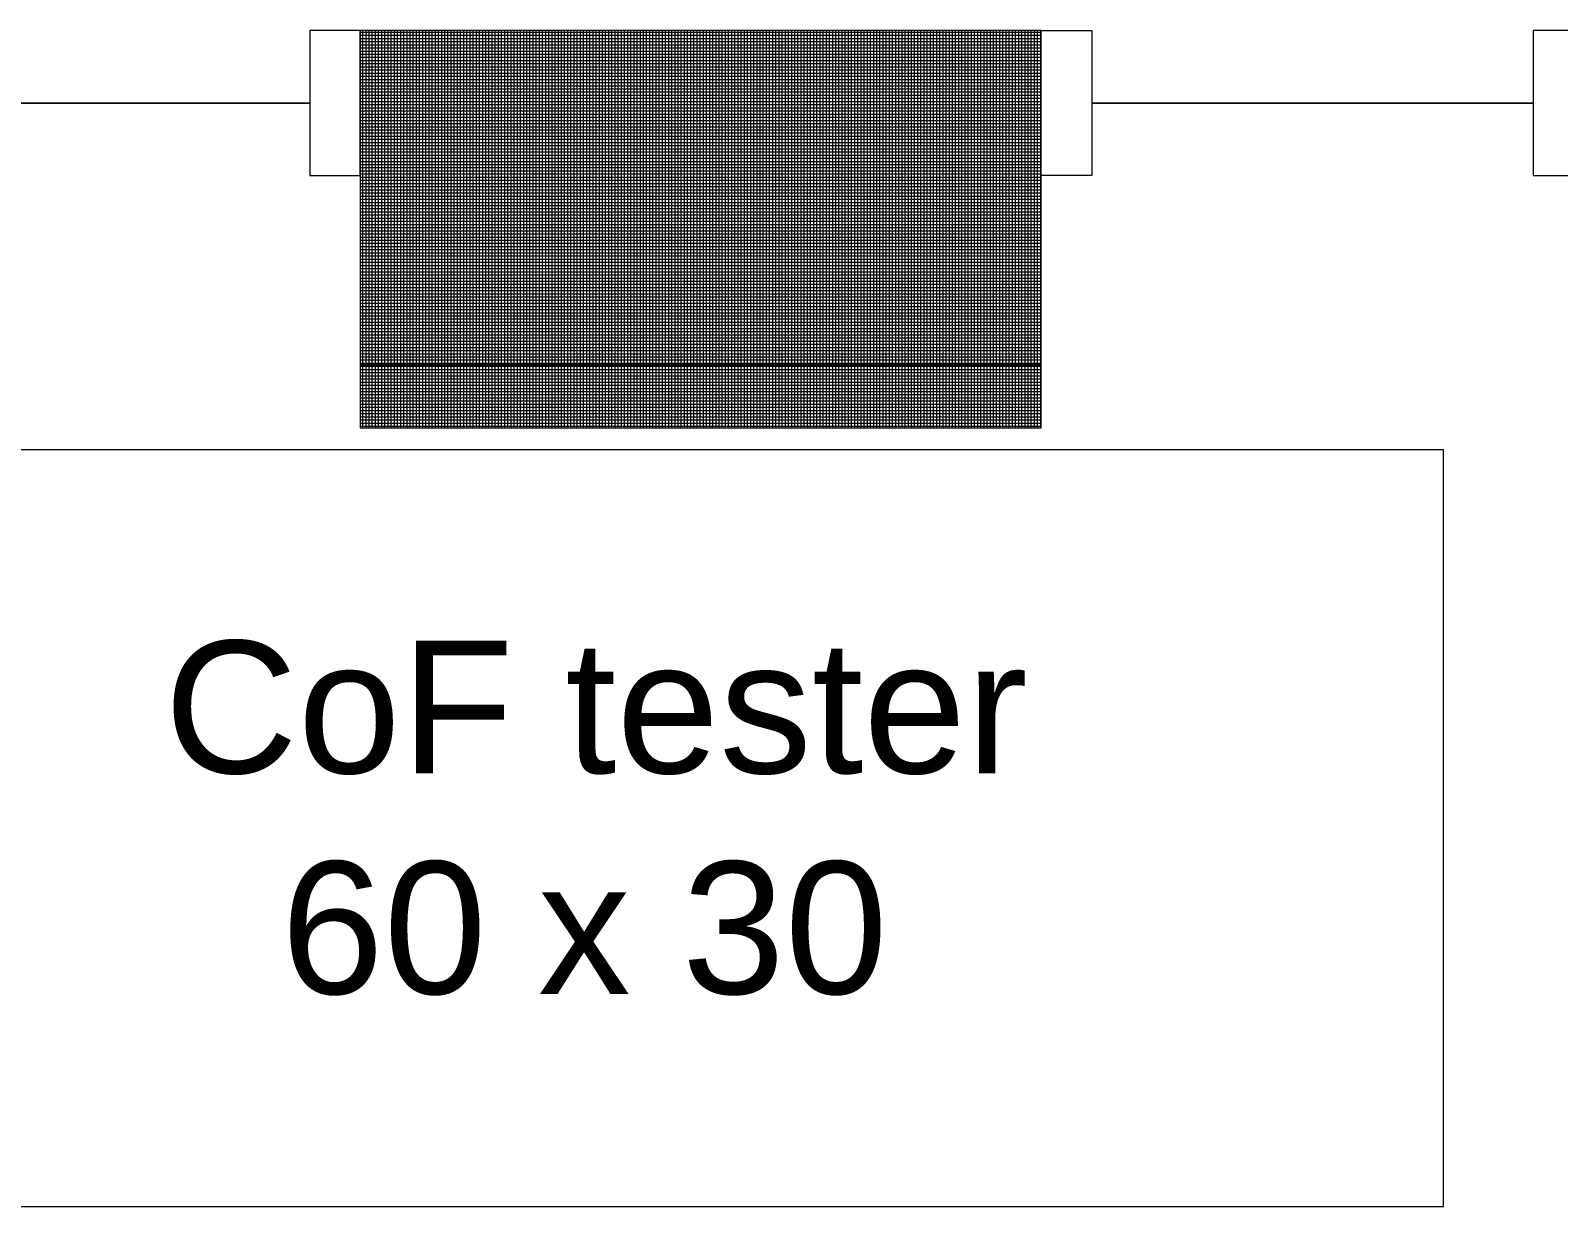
# Model space of a CAD drawing. Header units: inches. Extents: x -675 to 1187, y -924 to 1124.
# Drawn here: x 1023.4 to 1084, y 1077.6 to 1124.2 of the extents above; entities that cross this region are included whole.
import ezdxf

# ---------------------------------------------------------------- set-up
doc = ezdxf.new("R2010")
doc.units = ezdxf.units.IN
doc.header["$MEASUREMENT"] = 0
for name, color, linetype, lineweight in [('A-Furn-Table', 7, 'Continuous', 20), ('A-text', 50, 'Continuous', 9), ('Base_dwg', 8, 'Continuous', 9), ('core and shell', 50, 'Continuous', 9)]:
    doc.layers.add(name, color=color, linetype=linetype, lineweight=lineweight)
doc.styles.add('Arial_2', font='arial.ttf', dxfattribs={"height": 5.25})

# ---------------------------------------------------------------- blocks, each defined once
blk = doc.blocks.new('Base_dwg-531197-Level 1 Copy 1')
at = {"layer": 'A-Furn-Table', "flags": 128}
blk.add_lwpolyline([(2020.235, 2031.533), (2020.235, 2001.533), (2080.235, 2001.533), (2080.235, 2031.533)], close=True, dxfattribs=at)
at = {"layer": 'core and shell'}
for p, q in [((2064.291, 2048.081), (2037.291, 2048.081)), ((2064.291, 2047.956), (2037.291, 2047.956)), ((2064.291, 2047.831), (2037.291, 2047.831)), ((2064.291, 2047.706), (2037.291, 2047.706)), ((2064.291, 2047.581), (2037.291, 2047.581)), ((2064.291, 2047.456), (2037.291, 2047.456)), ((2064.291, 2047.331), (2037.291, 2047.331)), ((2064.291, 2047.206), (2037.291, 2047.206)), ((2064.291, 2047.081), (2037.291, 2047.081)), ((2064.291, 2046.956), (2037.291, 2046.956)), ((2064.291, 2046.831), (2037.291, 2046.831)), ((2064.291, 2046.706), (2037.291, 2046.706)), ((2064.291, 2046.581), (2037.291, 2046.581)), ((2064.291, 2046.456), (2037.291, 2046.456)), ((2064.291, 2046.331), (2037.291, 2046.331)), ((2064.291, 2046.206), (2037.291, 2046.206)), ((2064.291, 2046.081), (2037.291, 2046.081)), ((2064.291, 2045.956), (2037.291, 2045.956)), ((2064.291, 2045.831), (2037.291, 2045.831)), ((2064.291, 2045.706), (2037.291, 2045.706)), ((2064.291, 2045.581), (2037.291, 2045.581)), ((2064.291, 2045.456), (2037.291, 2045.456)), ((2064.291, 2045.331), (2037.291, 2045.331)), ((2064.291, 2045.206), (2037.291, 2045.206)), ((2064.291, 2045.081), (2037.291, 2045.081)), ((2064.291, 2044.956), (2037.291, 2044.956)), ((2064.291, 2044.831), (2037.291, 2044.831)), ((2064.291, 2044.706), (2037.291, 2044.706)), ((2064.291, 2044.581), (2037.291, 2044.581)), ((2064.291, 2044.456), (2037.291, 2044.456)), ((2064.291, 2044.331), (2037.291, 2044.331)), ((2064.291, 2044.206), (2037.291, 2044.206)), ((2064.291, 2044.081), (2037.291, 2044.081)), ((2064.291, 2043.956), (2037.291, 2043.956)), ((2064.291, 2043.831), (2037.291, 2043.831)), ((2064.291, 2043.706), (2037.291, 2043.706)), ((2064.291, 2043.581), (2037.291, 2043.581)), ((2064.291, 2043.456), (2037.291, 2043.456)), ((2064.291, 2043.331), (2037.291, 2043.331)), ((2064.291, 2043.206), (2037.291, 2043.206)), ((2064.291, 2043.081), (2037.291, 2043.081)), ((2064.291, 2042.956), (2037.291, 2042.956)), ((2064.291, 2042.831), (2037.291, 2042.831)), ((2064.291, 2042.706), (2037.291, 2042.706)), ((2064.291, 2042.581), (2037.291, 2042.581)), ((2064.291, 2042.456), (2037.291, 2042.456)), ((2064.291, 2042.331), (2037.291, 2042.331)), ((2064.291, 2042.206), (2037.291, 2042.206)), ((2064.291, 2042.081), (2037.291, 2042.081)), ((2064.291, 2041.956), (2037.291, 2041.956)), ((2064.291, 2041.831), (2037.291, 2041.831)), ((2064.291, 2041.706), (2037.291, 2041.706)), ((2064.291, 2041.581), (2037.291, 2041.581)), ((2064.291, 2041.456), (2037.291, 2041.456)), ((2064.291, 2041.331), (2037.291, 2041.331)), ((2064.291, 2041.206), (2037.291, 2041.206)), ((2064.291, 2041.081), (2037.291, 2041.081)), ((2064.291, 2040.956), (2037.291, 2040.956)), ((2064.291, 2040.831), (2037.291, 2040.831)), ((2064.291, 2040.706), (2037.291, 2040.706)), ((2064.291, 2040.581), (2037.291, 2040.581)), ((2064.291, 2040.456), (2037.291, 2040.456)), ((2064.291, 2040.331), (2037.291, 2040.331)), ((2064.291, 2040.206), (2037.291, 2040.206)), ((2064.291, 2040.081), (2037.291, 2040.081)), ((2064.291, 2039.956), (2037.291, 2039.956)), ((2064.291, 2039.831), (2037.291, 2039.831)), ((2064.291, 2039.706), (2037.291, 2039.706)), ((2064.291, 2039.581), (2037.291, 2039.581)), ((2064.291, 2039.456), (2037.291, 2039.456)), ((2064.291, 2039.331), (2037.291, 2039.331)), ((2064.291, 2039.206), (2037.291, 2039.206)), ((2064.291, 2039.081), (2037.291, 2039.081)), ((2064.291, 2038.956), (2037.291, 2038.956)), ((2064.291, 2038.831), (2037.291, 2038.831)), ((2064.291, 2038.706), (2037.291, 2038.706)), ((2064.291, 2038.581), (2037.291, 2038.581)), ((2064.291, 2038.456), (2037.291, 2038.456)), ((2064.291, 2038.331), (2037.291, 2038.331)), ((2064.291, 2038.206), (2037.291, 2038.206)), ((2064.291, 2038.081), (2037.291, 2038.081)), ((2064.291, 2037.956), (2037.291, 2037.956)), ((2064.291, 2037.831), (2037.291, 2037.831)), ((2064.291, 2037.706), (2037.291, 2037.706)), ((2064.291, 2037.581), (2037.291, 2037.581)), ((2064.291, 2037.456), (2037.291, 2037.456)), ((2064.291, 2037.331), (2037.291, 2037.331)), ((2064.291, 2037.206), (2037.291, 2037.206)), ((2064.291, 2037.081), (2037.291, 2037.081)), ((2064.291, 2036.956), (2037.291, 2036.956)), ((2064.291, 2036.831), (2037.291, 2036.831)), ((2064.291, 2036.706), (2037.291, 2036.706)), ((2064.291, 2036.581), (2037.291, 2036.581)), ((2064.291, 2036.456), (2037.291, 2036.456)), ((2064.291, 2036.331), (2037.291, 2036.331)), ((2064.291, 2036.206), (2037.291, 2036.206)), ((2064.291, 2036.081), (2037.291, 2036.081)), ((2064.291, 2035.956), (2037.291, 2035.956)), ((2064.291, 2035.831), (2037.291, 2035.831)), ((2064.291, 2035.706), (2037.291, 2035.706)), ((2064.291, 2035.581), (2037.291, 2035.581)), ((2064.291, 2035.456), (2037.291, 2035.456)), ((2064.291, 2035.331), (2037.291, 2035.331)), ((2064.291, 2035.206), (2037.291, 2035.206)), ((2064.291, 2035.081), (2037.291, 2035.081)), ((2064.291, 2034.956), (2037.291, 2034.956)), ((2064.291, 2034.831), (2037.291, 2034.831)), ((2064.291, 2034.706), (2037.291, 2034.706)), ((2064.291, 2034.581), (2037.291, 2034.581)), ((2064.291, 2034.456), (2037.291, 2034.456)), ((2064.291, 2034.331), (2037.291, 2034.331)), ((2064.291, 2034.206), (2037.291, 2034.206)), ((2064.291, 2034.081), (2037.291, 2034.081)), ((2064.291, 2033.956), (2037.291, 2033.956)), ((2064.291, 2033.831), (2037.291, 2033.831)), ((2064.291, 2033.706), (2037.291, 2033.706)), ((2064.291, 2033.581), (2037.291, 2033.581)), ((2064.291, 2033.456), (2037.291, 2033.456)), ((2064.291, 2033.331), (2037.291, 2033.331)), ((2064.291, 2033.206), (2037.291, 2033.206)), ((2064.291, 2033.081), (2037.291, 2033.081)), ((2064.291, 2032.956), (2037.291, 2032.956)), ((2064.291, 2032.831), (2037.291, 2032.831)), ((2064.291, 2032.706), (2037.291, 2032.706)), ((2064.291, 2032.581), (2037.291, 2032.581)), ((2064.291, 2032.456), (2037.291, 2032.456))]:
    blk.add_line(p, q, dxfattribs=at)
at = {"layer": 'core and shell', "flags": 128}
for points in [[(2035.291, 2042.405), (2037.291, 2042.405), (2037.291, 2048.155), (2035.291, 2048.155), (2035.291, 2042.405)], [(2064.291, 2034.905), (2064.291, 2048.155), (2037.291, 2048.155), (2037.291, 2034.905), (2064.291, 2034.905)], [(2037.395, 2032.405), (2037.395, 2034.905), (2037.395, 2048.155)], [(2037.52, 2032.405), (2037.52, 2034.905), (2037.52, 2048.155)], [(2037.645, 2032.405), (2037.645, 2034.905), (2037.645, 2048.155)], [(2037.77, 2032.405), (2037.77, 2034.905), (2037.77, 2048.155)], [(2037.895, 2032.405), (2037.895, 2034.905), (2037.895, 2048.155)], [(2038.02, 2032.405), (2038.02, 2034.905), (2038.02, 2048.155)], [(2038.145, 2032.405), (2038.145, 2034.905), (2038.145, 2048.155)], [(2038.27, 2032.405), (2038.27, 2034.905), (2038.27, 2048.155)], [(2038.395, 2032.405), (2038.395, 2034.905), (2038.395, 2048.155)], [(2038.52, 2032.405), (2038.52, 2034.905), (2038.52, 2048.155)], [(2038.645, 2032.405), (2038.645, 2034.905), (2038.645, 2048.155)], [(2038.77, 2032.405), (2038.77, 2034.905), (2038.77, 2048.155)], [(2038.895, 2032.405), (2038.895, 2034.905), (2038.895, 2048.155)], [(2039.02, 2032.405), (2039.02, 2034.905), (2039.02, 2048.155)], [(2039.145, 2032.405), (2039.145, 2034.905), (2039.145, 2048.155)], [(2039.27, 2032.405), (2039.27, 2034.905), (2039.27, 2048.155)], [(2039.395, 2032.405), (2039.395, 2034.905), (2039.395, 2048.155)], [(2039.52, 2032.405), (2039.52, 2034.905), (2039.52, 2048.155)], [(2039.645, 2032.405), (2039.645, 2034.905), (2039.645, 2048.155)], [(2039.77, 2032.405), (2039.77, 2034.905), (2039.77, 2048.155)], [(2039.895, 2032.405), (2039.895, 2034.905), (2039.895, 2048.155)], [(2040.02, 2032.405), (2040.02, 2034.905), (2040.02, 2048.155)], [(2040.145, 2032.405), (2040.145, 2034.905), (2040.145, 2048.155)], [(2040.27, 2032.405), (2040.27, 2034.905), (2040.27, 2048.155)], [(2040.395, 2032.405), (2040.395, 2034.905), (2040.395, 2048.155)], [(2040.52, 2032.405), (2040.52, 2034.905), (2040.52, 2048.155)], [(2040.645, 2032.405), (2040.645, 2034.905), (2040.645, 2048.155)], [(2040.77, 2032.405), (2040.77, 2034.905), (2040.77, 2048.155)], [(2040.895, 2032.405), (2040.895, 2034.905), (2040.895, 2048.155)], [(2041.02, 2032.405), (2041.02, 2034.905), (2041.02, 2048.155)], [(2041.145, 2032.405), (2041.145, 2034.905), (2041.145, 2048.155)], [(2041.27, 2032.405), (2041.27, 2034.905), (2041.27, 2048.155)], [(2041.395, 2032.405), (2041.395, 2034.905), (2041.395, 2048.155)], [(2041.52, 2032.405), (2041.52, 2034.905), (2041.52, 2048.155)], [(2041.645, 2032.405), (2041.645, 2034.905), (2041.645, 2048.155)], [(2041.77, 2032.405), (2041.77, 2034.905), (2041.77, 2048.155)], [(2041.895, 2032.405), (2041.895, 2034.905), (2041.895, 2048.155)], [(2042.02, 2032.405), (2042.02, 2034.905), (2042.02, 2048.155)], [(2042.145, 2032.405), (2042.145, 2034.905), (2042.145, 2048.155)], [(2042.27, 2032.405), (2042.27, 2034.905), (2042.27, 2048.155)], [(2042.395, 2032.405), (2042.395, 2034.905), (2042.395, 2048.155)], [(2042.52, 2032.405), (2042.52, 2034.905), (2042.52, 2048.155)], [(2042.645, 2032.405), (2042.645, 2034.905), (2042.645, 2048.155)], [(2042.77, 2032.405), (2042.77, 2034.905), (2042.77, 2048.155)], [(2042.895, 2032.405), (2042.895, 2034.905), (2042.895, 2048.155)], [(2043.02, 2032.405), (2043.02, 2034.905), (2043.02, 2048.155)], [(2043.145, 2032.405), (2043.145, 2034.905), (2043.145, 2048.155)], [(2043.27, 2032.405), (2043.27, 2034.905), (2043.27, 2048.155)], [(2043.395, 2032.405), (2043.395, 2034.905), (2043.395, 2048.155)], [(2043.52, 2032.405), (2043.52, 2034.905), (2043.52, 2048.155)], [(2043.645, 2032.405), (2043.645, 2034.905), (2043.645, 2048.155)], [(2043.77, 2032.405), (2043.77, 2034.905), (2043.77, 2048.155)], [(2043.895, 2032.405), (2043.895, 2034.905), (2043.895, 2048.155)], [(2044.02, 2032.405), (2044.02, 2034.905), (2044.02, 2048.155)], [(2044.145, 2032.405), (2044.145, 2034.905), (2044.145, 2048.155)], [(2044.27, 2032.405), (2044.27, 2034.905), (2044.27, 2048.155)], [(2044.395, 2032.405), (2044.395, 2034.905), (2044.395, 2048.155)], [(2044.52, 2032.405), (2044.52, 2034.905), (2044.52, 2048.155)], [(2044.645, 2032.405), (2044.645, 2034.905), (2044.645, 2048.155)], [(2044.77, 2032.405), (2044.77, 2034.905), (2044.77, 2048.155)], [(2044.895, 2032.405), (2044.895, 2034.905), (2044.895, 2048.155)], [(2045.02, 2032.405), (2045.02, 2034.905), (2045.02, 2048.155)], [(2045.145, 2032.405), (2045.145, 2034.905), (2045.145, 2048.155)], [(2045.27, 2032.405), (2045.27, 2034.905), (2045.27, 2048.155)], [(2045.395, 2032.405), (2045.395, 2034.905), (2045.395, 2048.155)], [(2045.52, 2032.405), (2045.52, 2034.905), (2045.52, 2048.155)], [(2045.645, 2032.405), (2045.645, 2034.905), (2045.645, 2048.155)], [(2045.77, 2032.405), (2045.77, 2034.905), (2045.77, 2048.155)], [(2045.895, 2032.405), (2045.895, 2034.905), (2045.895, 2048.155)], [(2046.02, 2032.405), (2046.02, 2034.905), (2046.02, 2048.155)], [(2046.145, 2032.405), (2046.145, 2034.905), (2046.145, 2048.155)], [(2046.27, 2032.405), (2046.27, 2034.905), (2046.27, 2048.155)], [(2046.395, 2032.405), (2046.395, 2034.905), (2046.395, 2048.155)], [(2046.52, 2032.405), (2046.52, 2034.905), (2046.52, 2048.155)], [(2046.645, 2032.405), (2046.645, 2034.905), (2046.645, 2048.155)], [(2046.77, 2032.405), (2046.77, 2034.905), (2046.77, 2048.155)], [(2046.895, 2032.405), (2046.895, 2034.905), (2046.895, 2048.155)], [(2047.02, 2032.405), (2047.02, 2034.905), (2047.02, 2048.155)], [(2047.145, 2032.405), (2047.145, 2034.905), (2047.145, 2048.155)], [(2047.27, 2032.405), (2047.27, 2034.905), (2047.27, 2048.155)], [(2047.395, 2032.405), (2047.395, 2034.905), (2047.395, 2048.155)], [(2047.52, 2032.405), (2047.52, 2034.905), (2047.52, 2048.155)], [(2047.645, 2032.405), (2047.645, 2034.905), (2047.645, 2048.155)], [(2047.77, 2032.405), (2047.77, 2034.905), (2047.77, 2048.155)], [(2047.895, 2032.405), (2047.895, 2034.905), (2047.895, 2048.155)], [(2048.02, 2032.405), (2048.02, 2034.905), (2048.02, 2048.155)], [(2048.145, 2032.405), (2048.145, 2034.905), (2048.145, 2048.155)], [(2048.27, 2032.405), (2048.27, 2034.905), (2048.27, 2048.155)], [(2048.395, 2032.405), (2048.395, 2034.905), (2048.395, 2048.155)], [(2048.52, 2032.405), (2048.52, 2034.905), (2048.52, 2048.155)], [(2048.645, 2032.405), (2048.645, 2034.905), (2048.645, 2048.155)], [(2048.77, 2032.405), (2048.77, 2034.905), (2048.77, 2048.155)], [(2048.895, 2032.405), (2048.895, 2034.905), (2048.895, 2048.155)], [(2049.02, 2032.405), (2049.02, 2034.905), (2049.02, 2048.155)], [(2049.145, 2032.405), (2049.145, 2034.905), (2049.145, 2048.155)], [(2049.27, 2032.405), (2049.27, 2034.905), (2049.27, 2048.155)], [(2049.395, 2032.405), (2049.395, 2034.905), (2049.395, 2048.155)], [(2049.52, 2032.405), (2049.52, 2034.905), (2049.52, 2048.155)], [(2049.645, 2032.405), (2049.645, 2034.905), (2049.645, 2048.155)], [(2049.77, 2032.405), (2049.77, 2034.905), (2049.77, 2048.155)], [(2049.895, 2032.405), (2049.895, 2034.905), (2049.895, 2048.155)], [(2050.02, 2032.405), (2050.02, 2034.905), (2050.02, 2048.155)], [(2050.145, 2032.405), (2050.145, 2034.905), (2050.145, 2048.155)], [(2050.27, 2032.405), (2050.27, 2034.905), (2050.27, 2048.155)], [(2050.395, 2032.405), (2050.395, 2034.905), (2050.395, 2048.155)], [(2050.52, 2032.405), (2050.52, 2034.905), (2050.52, 2048.155)], [(2050.645, 2032.405), (2050.645, 2034.905), (2050.645, 2048.155)], [(2050.77, 2032.405), (2050.77, 2034.905), (2050.77, 2048.155)], [(2050.895, 2032.405), (2050.895, 2034.905), (2050.895, 2048.155)], [(2051.02, 2032.405), (2051.02, 2034.905), (2051.02, 2048.155)], [(2051.145, 2032.405), (2051.145, 2034.905), (2051.145, 2048.155)], [(2051.27, 2032.405), (2051.27, 2034.905), (2051.27, 2048.155)], [(2051.395, 2032.405), (2051.395, 2034.905), (2051.395, 2048.155)], [(2051.52, 2032.405), (2051.52, 2034.905), (2051.52, 2048.155)], [(2051.645, 2032.405), (2051.645, 2034.905), (2051.645, 2048.155)], [(2051.77, 2032.405), (2051.77, 2034.905), (2051.77, 2048.155)], [(2051.895, 2032.405), (2051.895, 2034.905), (2051.895, 2048.155)], [(2052.02, 2032.405), (2052.02, 2034.905), (2052.02, 2048.155)], [(2052.145, 2032.405), (2052.145, 2034.905), (2052.145, 2048.155)], [(2052.27, 2032.405), (2052.27, 2034.905), (2052.27, 2048.155)], [(2052.395, 2032.405), (2052.395, 2034.905), (2052.395, 2048.155)], [(2052.52, 2032.405), (2052.52, 2034.905), (2052.52, 2048.155)], [(2052.645, 2032.405), (2052.645, 2034.905), (2052.645, 2048.155)], [(2052.77, 2032.405), (2052.77, 2034.905), (2052.77, 2048.155)], [(2052.895, 2032.405), (2052.895, 2034.905), (2052.895, 2048.155)], [(2053.02, 2032.405), (2053.02, 2034.905), (2053.02, 2048.155)], [(2053.145, 2032.405), (2053.145, 2034.905), (2053.145, 2048.155)], [(2053.27, 2032.405), (2053.27, 2034.905), (2053.27, 2048.155)], [(2053.395, 2032.405), (2053.395, 2034.905), (2053.395, 2048.155)], [(2053.52, 2032.405), (2053.52, 2034.905), (2053.52, 2048.155)], [(2053.645, 2032.405), (2053.645, 2034.905), (2053.645, 2048.155)], [(2053.77, 2032.405), (2053.77, 2034.905), (2053.77, 2048.155)], [(2053.895, 2032.405), (2053.895, 2034.905), (2053.895, 2048.155)], [(2054.02, 2032.405), (2054.02, 2034.905), (2054.02, 2048.155)], [(2054.145, 2032.405), (2054.145, 2034.905), (2054.145, 2048.155)], [(2054.27, 2032.405), (2054.27, 2034.905), (2054.27, 2048.155)], [(2054.395, 2032.405), (2054.395, 2034.905), (2054.395, 2048.155)], [(2054.52, 2032.405), (2054.52, 2034.905), (2054.52, 2048.155)], [(2054.645, 2032.405), (2054.645, 2034.905), (2054.645, 2048.155)], [(2054.77, 2032.405), (2054.77, 2034.905), (2054.77, 2048.155)], [(2054.895, 2032.405), (2054.895, 2034.905), (2054.895, 2048.155)], [(2055.02, 2032.405), (2055.02, 2034.905), (2055.02, 2048.155)], [(2055.145, 2032.405), (2055.145, 2034.905), (2055.145, 2048.155)], [(2055.27, 2032.405), (2055.27, 2034.905), (2055.27, 2048.155)], [(2055.395, 2032.405), (2055.395, 2034.905), (2055.395, 2048.155)], [(2055.52, 2032.405), (2055.52, 2034.905), (2055.52, 2048.155)], [(2055.645, 2032.405), (2055.645, 2034.905), (2055.645, 2048.155)], [(2055.77, 2032.405), (2055.77, 2034.905), (2055.77, 2048.155)], [(2055.895, 2032.405), (2055.895, 2034.905), (2055.895, 2048.155)], [(2056.02, 2032.405), (2056.02, 2034.905), (2056.02, 2048.155)], [(2056.145, 2032.405), (2056.145, 2034.905), (2056.145, 2048.155)], [(2056.27, 2032.405), (2056.27, 2034.905), (2056.27, 2048.155)], [(2056.395, 2032.405), (2056.395, 2034.905), (2056.395, 2048.155)], [(2056.52, 2032.405), (2056.52, 2034.905), (2056.52, 2048.155)], [(2056.645, 2032.405), (2056.645, 2034.905), (2056.645, 2048.155)], [(2056.77, 2032.405), (2056.77, 2034.905), (2056.77, 2048.155)], [(2056.895, 2032.405), (2056.895, 2034.905), (2056.895, 2048.155)], [(2057.02, 2032.405), (2057.02, 2034.905), (2057.02, 2048.155)], [(2057.145, 2032.405), (2057.145, 2034.905), (2057.145, 2048.155)], [(2057.27, 2032.405), (2057.27, 2034.905), (2057.27, 2048.155)], [(2057.395, 2032.405), (2057.395, 2034.905), (2057.395, 2048.155)], [(2057.52, 2032.405), (2057.52, 2034.905), (2057.52, 2048.155)], [(2057.645, 2032.405), (2057.645, 2034.905), (2057.645, 2048.155)], [(2057.77, 2032.405), (2057.77, 2034.905), (2057.77, 2048.155)], [(2057.895, 2032.405), (2057.895, 2034.905), (2057.895, 2048.155)], [(2058.02, 2032.405), (2058.02, 2034.905), (2058.02, 2048.155)], [(2058.145, 2032.405), (2058.145, 2034.905), (2058.145, 2048.155)], [(2058.27, 2032.405), (2058.27, 2034.905), (2058.27, 2048.155)], [(2058.395, 2032.405), (2058.395, 2034.905), (2058.395, 2048.155)], [(2058.52, 2032.405), (2058.52, 2034.905), (2058.52, 2048.155)], [(2058.645, 2032.405), (2058.645, 2034.905), (2058.645, 2048.155)], [(2058.77, 2032.405), (2058.77, 2034.905), (2058.77, 2048.155)], [(2058.895, 2032.405), (2058.895, 2034.905), (2058.895, 2048.155)], [(2059.02, 2032.405), (2059.02, 2034.905), (2059.02, 2048.155)], [(2059.145, 2032.405), (2059.145, 2034.905), (2059.145, 2048.155)], [(2059.27, 2032.405), (2059.27, 2034.905), (2059.27, 2048.155)], [(2059.395, 2032.405), (2059.395, 2034.905), (2059.395, 2048.155)], [(2059.52, 2032.405), (2059.52, 2034.905), (2059.52, 2048.155)], [(2059.645, 2032.405), (2059.645, 2034.905), (2059.645, 2048.155)], [(2059.77, 2032.405), (2059.77, 2034.905), (2059.77, 2048.155)], [(2059.895, 2032.405), (2059.895, 2034.905), (2059.895, 2048.155)], [(2060.02, 2032.405), (2060.02, 2034.905), (2060.02, 2048.155)], [(2060.145, 2032.405), (2060.145, 2034.905), (2060.145, 2048.155)], [(2060.27, 2032.405), (2060.27, 2034.905), (2060.27, 2048.155)], [(2060.395, 2032.405), (2060.395, 2034.905), (2060.395, 2048.155)], [(2060.52, 2032.405), (2060.52, 2034.905), (2060.52, 2048.155)], [(2060.645, 2032.405), (2060.645, 2034.905), (2060.645, 2048.155)], [(2060.77, 2032.405), (2060.77, 2034.905), (2060.77, 2048.155)], [(2060.895, 2032.405), (2060.895, 2034.905), (2060.895, 2048.155)], [(2061.02, 2032.405), (2061.02, 2034.905), (2061.02, 2048.155)], [(2061.145, 2032.405), (2061.145, 2034.905), (2061.145, 2048.155)], [(2061.27, 2032.405), (2061.27, 2034.905), (2061.27, 2048.155)], [(2061.395, 2032.405), (2061.395, 2034.905), (2061.395, 2048.155)], [(2061.52, 2032.405), (2061.52, 2034.905), (2061.52, 2048.155)], [(2061.645, 2032.405), (2061.645, 2034.905), (2061.645, 2048.155)], [(2061.77, 2032.405), (2061.77, 2034.905), (2061.77, 2048.155)], [(2061.895, 2032.405), (2061.895, 2034.905), (2061.895, 2048.155)], [(2062.02, 2032.405), (2062.02, 2034.905), (2062.02, 2048.155)], [(2062.145, 2032.405), (2062.145, 2034.905), (2062.145, 2048.155)], [(2062.27, 2032.405), (2062.27, 2034.905), (2062.27, 2048.155)], [(2062.395, 2032.405), (2062.395, 2034.905), (2062.395, 2048.155)], [(2062.52, 2032.405), (2062.52, 2034.905), (2062.52, 2048.155)], [(2062.645, 2032.405), (2062.645, 2034.905), (2062.645, 2048.155)], [(2062.77, 2032.405), (2062.77, 2034.905), (2062.77, 2048.155)], [(2062.895, 2032.405), (2062.895, 2034.905), (2062.895, 2048.155)], [(2063.02, 2032.405), (2063.02, 2034.905), (2063.02, 2048.155)], [(2063.145, 2032.405), (2063.145, 2034.905), (2063.145, 2048.155)], [(2063.27, 2032.405), (2063.27, 2034.905), (2063.27, 2048.155)], [(2063.395, 2032.405), (2063.395, 2034.905), (2063.395, 2048.155)], [(2063.52, 2032.405), (2063.52, 2034.905), (2063.52, 2048.155)], [(2063.645, 2032.405), (2063.645, 2034.905), (2063.645, 2048.155)], [(2063.77, 2032.405), (2063.77, 2034.905), (2063.77, 2048.155)], [(2063.895, 2032.405), (2063.895, 2034.905), (2063.895, 2048.155)], [(2064.02, 2032.405), (2064.02, 2034.905), (2064.02, 2048.155)], [(2064.145, 2032.405), (2064.145, 2034.905), (2064.145, 2048.155)], [(2064.27, 2032.405), (2064.27, 2034.905), (2064.27, 2048.155)], [(2066.291, 2042.405), (2064.291, 2042.405), (2064.291, 2048.155), (2066.291, 2048.155), (2066.291, 2042.405)], [(2083.791, 2042.405), (2085.791, 2042.405), (2085.791, 2048.155), (2083.791, 2048.155), (2083.791, 2042.405)], [(2017.792, 2045.281), (2017.792, 2045.28), (2035.29, 2045.28), (2035.291, 2045.281), (2017.791, 2045.281), (2017.791, 2045.28), (2035.291, 2045.28), (2035.291, 2045.281)], [(2066.292, 2045.281), (2066.292, 2045.28), (2083.79, 2045.28), (2083.791, 2045.281), (2066.291, 2045.281), (2066.291, 2045.28), (2083.791, 2045.28), (2083.791, 2045.281)]]:
    blk.add_lwpolyline(points, dxfattribs=at)
blk.add_lwpolyline([(2037.291, 2034.905), (2037.291, 2032.405), (2064.291, 2032.405), (2064.291, 2034.905)], close=True, dxfattribs=at)
at = {"layer": 'A-text', "color": 7, "char_height": 5.25, "attachment_point": 1, "line_spacing_factor": 0.941778, "style": 'Arial_2'}
for s, insert, width in [('CoF tester', (2029.52, 2023.96), 40.87811), ('60 x 30', (2034.145, 2015.21), 28.79464)]:
    blk.add_mtext(s, dxfattribs=dict(at, insert=insert, width=width))

msp = doc.modelspace()

# ---------------------------------------------------------------- block references
at = {"layer": 'Base_dwg', "color": 7, "lineweight": 20}
msp.add_blockref('Base_dwg-531197-Level 1 Copy 1', (-1000.794, -923.952), dxfattribs=at)

doc.saveas('drawing.dxf')
